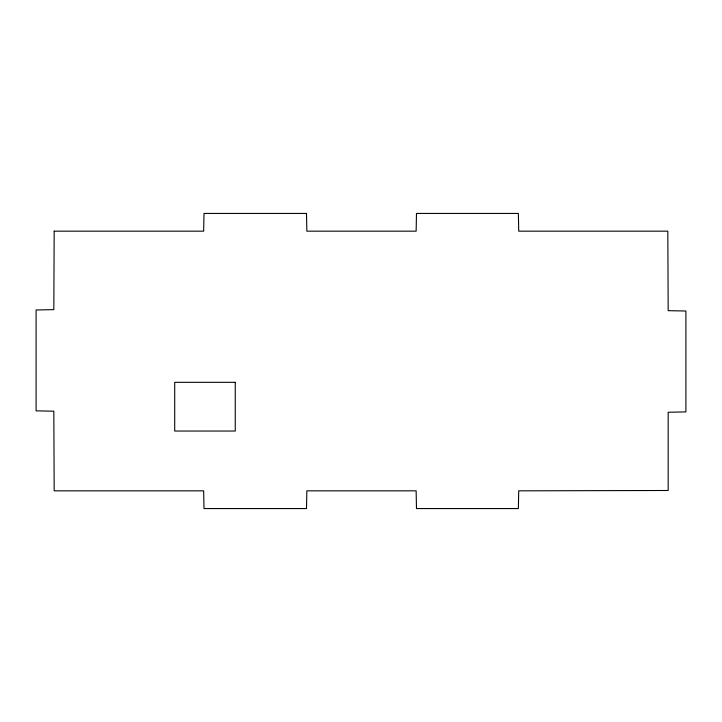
<?xml version="1.0" encoding="UTF-8"?>
<svg xmlns="http://www.w3.org/2000/svg" width="722" height="722" viewBox="0 0 722 722"><rect width="100%" height="100%" fill="white"/><g stroke="black" fill="none" stroke-linecap="round" stroke-linejoin="round"><path stroke-width="1.08" d="M54.177 231.166L53.825 309.63L36.1 309.982L36.1 410.845L53.825 411.197L54.177 490.834L203.649 490.834L204.001 508.568L306.498 508.568L306.85 490.834L416.134 490.834L416.486 508.568L518.369 508.568L518.721 490.834L668.175 490.491L668.175 412.253L685.9 411.901L685.9 311.02L668.175 310.668L667.823 231.166L518.721 231.166L518.369 213.432L416.486 213.432L416.134 231.166L306.85 231.166L306.498 213.432L204.001 213.432L203.649 231.166L54.177 231.166M235.255 382.326L174.706 382.326L174.706 431.043L235.255 431.043L235.255 382.326"/></g></svg>
